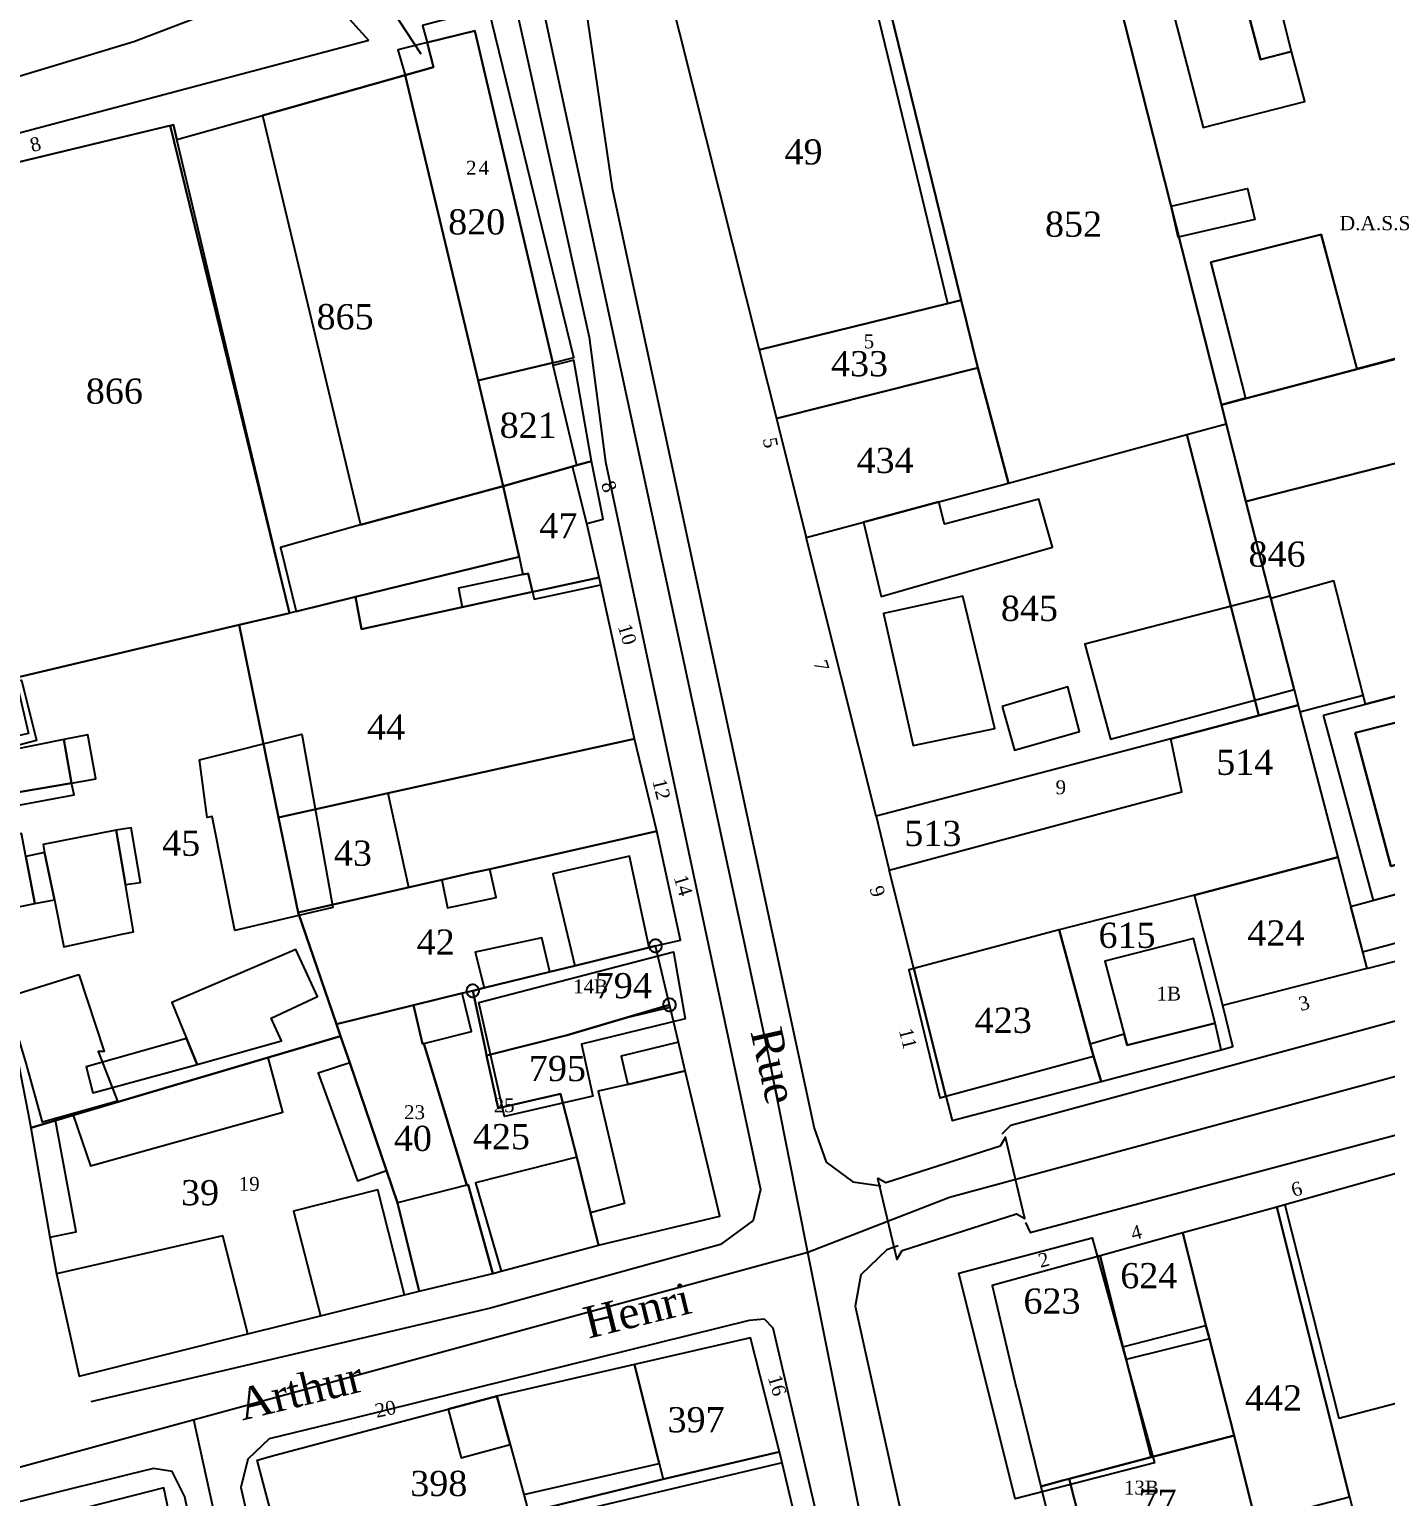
# Model space of a CAD drawing. Extents: x 351895 to 352714, y 545172 to 545744.
# Drawn here: x 352132.2 to 352239.9, y 545495.5 to 545612 of the extents above; entities that cross this region are included whole.
import ezdxf

# ---------------------------------------------------------------- set-up
doc = ezdxf.new("R2010")
doc.units = 0
doc.linetypes.add('CONTINU', pattern=[0])
doc.layers.get('0').update_dxf_attribs({"linetype": 'CONTINU'})
for name, color, linetype in [('1PARCELLE', 7, 'CONTINU'), ('1ZONCOMM', 7, 'CONTINU'), ('3BATIDUR', 7, 'CONTINU'), ('3BATILEGER', 7, 'CONTINU'), ('3BORNE', 7, 'CONTINU'), ('3ENSIMMO', 7, 'CONTINU'), ('3FLECHEPAR', 7, 'CONTINU'), ('3NUMVOIE', 7, 'CONTINU'), ('3PARCELLETEX', 7, 'CONTINU'), ('3PONT', 7, 'CONTINU'), ('3SENTIER', 7, 'CONTINU'), ('3TOPOLINE', 7, 'CONTINU'), ('3TROUBATI', 7, 'CONTINU'), ('3ZONCOMMTEX', 7, 'CONTINU')]:
    doc.layers.add(name, color=color, linetype=linetype)
doc.styles.get("Standard").update_dxf_attribs({"font": 'Times New Roman'})

# ---------------------------------------------------------------- blocks, each defined once
blk = doc.blocks.new('BORLIPRO')
blk.add_lwpolyline([(-0.07, 0.5), (-0.19, 0.47), (-0.31, 0.4), (-0.4, 0.31), (-0.47, 0.19), (-0.5, 0.07), (-0.5, -0.07), (-0.47, -0.19), (-0.4, -0.31), (-0.31, -0.4), (-0.19, -0.47), (-0.07, -0.5), (0.07, -0.5), (0.19, -0.47), (0.31, -0.4), (0.4, -0.31), (0.47, -0.19), (0.5, -0.07), (0.5, 0.07), (0.47, 0.19), (0.4, 0.31), (0.31, 0.4), (0.19, 0.47), (0.07, 0.5)], close=True)

msp = doc.modelspace()

# ---------------------------------------------------------------- linework, layer by layer
at = {"layer": '1PARCELLE'}
for points in [[(352216.02, 545624.88), (352226.85, 545582.16), (352227.23, 545580.66), (352228.8, 545574.5), (352230.72, 545566.99), (352230.77, 545566.8), (352232.62, 545559.57), (352232.94, 545558.31), (352233.08, 545557.78), (352236.08, 545546.26), (352238.39, 545537.4), (352276.22, 545547.11), (352272.51, 545561.81), (352271.29, 545566.66), (352269.05, 545575.54), (352268.89, 545576.17), (352268.12, 545579.22), (352266.46, 545585.82), (352264.86, 545592.18), (352262.45, 545601.73), (352257.44, 545621.31), (352253.96, 545634.93), (352216.02, 545624.88)], [(352198.87, 545620.32), (352206.19, 545590.49), (352207.52, 545585.1), (352209.95, 545575.96), (352224.09, 545579.81), (352227.23, 545580.66), (352226.85, 545582.16), (352216.02, 545624.88), (352198.87, 545620.32)], [(352190.15, 545586.53), (352205.12, 545590.23), (352206.19, 545590.49), (352198.87, 545620.32), (352197.9, 545620.06), (352182.74, 545616.02), (352190.15, 545586.53)], [(352163.79, 545610.95), (352167.57, 545611.88), (352173.75, 545585.52), (352175.43, 545585.92), (352168.64, 545613.68), (352163.42, 545612.3), (352163.79, 545610.95)], [(352162.03, 545608.35), (352167.82, 545584.1), (352173.73, 545585.51), (352173.75, 545585.52), (352167.57, 545611.88), (352163.79, 545610.95), (352164.29, 545608.98), (352162.03, 545608.35)], [(352162.03, 545608.35), (352164.29, 545608.98), (352163.79, 545610.95), (352161.46, 545610.37), (352162.03, 545608.35)], [(352143.38, 545604.36), (352143.64, 545604.42), (352143.91, 545603.25), (352150.72, 545605.15), (352162.03, 545608.35), (352167.82, 545584.1), (352169.82, 545575.71), (352171.08, 545570.1), (352158.09, 545566.92), (352153.38, 545565.77), (352152.84, 545565.64), (352143.38, 545604.36)], [(352121.97, 545599.19), (352143.38, 545604.36), (352152.84, 545565.64), (352148.86, 545564.69), (352131.1, 545560.49), (352121.97, 545599.19)], [(352190.15, 545586.53), (352191.51, 545581.09), (352207.52, 545585.1), (352206.19, 545590.49), (352205.12, 545590.23), (352190.15, 545586.53)], [(352167.82, 545584.1), (352169.82, 545575.71), (352175.33, 545577.28), (352175.66, 545577.37), (352176.84, 545577.71), (352175.43, 545585.71), (352173.8, 545585.3), (352173.75, 545585.52), (352173.73, 545585.51), (352167.82, 545584.1)], [(352207.52, 545585.1), (352191.51, 545581.09), (352193.88, 545571.63), (352198.42, 545572.85), (352204.4, 545574.47), (352209.95, 545575.96), (352207.52, 545585.1)], [(352224.09, 545579.81), (352227.23, 545580.66), (352228.8, 545574.5), (352230.72, 545566.99), (352230.77, 545566.8), (352232.62, 545559.57), (352232.94, 545558.31), (352229.81, 545557.49), (352224.09, 545579.81)], [(352193.88, 545571.63), (352198.42, 545572.85), (352204.4, 545574.47), (352209.95, 545575.96), (352224.09, 545579.81), (352229.81, 545557.49), (352222.84, 545555.66), (352218.1, 545554.41), (352207.94, 545551.74), (352199.43, 545549.51), (352193.88, 545571.63)], [(352169.82, 545575.71), (352171.08, 545570.1), (352158.09, 545566.92), (352158.58, 545564.37), (352166.55, 545566.1), (352172.15, 545567.32), (352172.17, 545567.32), (352177.43, 545568.47), (352177.45, 545568.47), (352176.46, 545572.76), (352177.76, 545573.09), (352176.84, 545577.71), (352175.66, 545577.37), (352175.33, 545577.28), (352169.82, 545575.71)], [(352148.86, 545564.69), (352151.97, 545549.41), (352160.67, 545551.34), (352180.24, 545555.66), (352177.57, 545567.89), (352177.45, 545568.47), (352177.43, 545568.47), (352172.17, 545567.32), (352172.15, 545567.32), (352166.55, 545566.1), (352158.58, 545564.37), (352158.09, 545566.92), (352153.38, 545565.77), (352152.84, 545565.64), (352148.86, 545564.69)], [(352131.1, 545560.49), (352132.13, 545556.06), (352127.14, 545554.99), (352127.78, 545549.84), (352127.2, 545549.69), (352127.73, 545547.34), (352128.97, 545541.83), (352129.17, 545540.95), (352129.93, 545537.02), (352130.91, 545532), (352132.09, 545525.89), (352132.31, 545524.77), (352134.28, 545525.35), (352135.66, 545525.76), (352151.16, 545530.34), (352156.91, 545532.04), (352156.59, 545532.99), (352153.54, 545541.86), (352151.97, 545549.41), (352148.86, 545564.69), (352131.1, 545560.49)], [(352236.08, 545546.26), (352224.72, 545543.24), (352213.97, 545540.48), (352202.43, 545537.42), (352200.47, 545545.23), (352208.83, 545547.47), (352219.02, 545550.19), (352223.71, 545551.45), (352222.84, 545555.66), (352229.81, 545557.49), (352232.94, 545558.31), (352233.08, 545557.78), (352236.08, 545546.26)], [(352151.97, 545549.41), (352153.54, 545541.86), (352164.95, 545544.45), (352167.23, 545544.97), (352168.75, 545545.31), (352182.01, 545548.32), (352180.24, 545555.66), (352160.67, 545551.34), (352151.97, 545549.41)], [(352222.84, 545555.66), (352218.1, 545554.41), (352207.94, 545551.74), (352199.43, 545549.51), (352200.47, 545545.23), (352208.83, 545547.47), (352219.02, 545550.19), (352223.71, 545551.45), (352222.84, 545555.66)], [(352153.54, 545541.86), (352156.59, 545532.99), (352162.69, 545534.49), (352166.57, 545535.44), (352167.4, 545535.64), (352168.32, 545535.87), (352173.51, 545537.14), (352175.5, 545537.63), (352181.42, 545539.09), (352181.91, 545539.21), (352183.91, 545539.67), (352182.01, 545548.32), (352168.75, 545545.31), (352167.23, 545544.97), (352164.95, 545544.45), (352153.54, 545541.86)], [(352238.39, 545537.4), (352226.96, 545534.47), (352224.72, 545543.24), (352236.08, 545546.26), (352238.39, 545537.4)], [(352224.72, 545543.24), (352213.97, 545540.48), (352216.43, 545531.4), (352216.69, 545530.44), (352217.31, 545528.43), (352226.83, 545530.96), (352227.75, 545531.21), (352226.96, 545534.47), (352224.72, 545543.24)], [(352213.97, 545540.48), (352202.43, 545537.42), (352204.97, 545527.28), (352205.46, 545525.33), (352217.31, 545528.43), (352216.69, 545530.44), (352216.43, 545531.4), (352213.97, 545540.48)], [(352181.91, 545539.21), (352181.42, 545539.09), (352175.5, 545537.63), (352173.51, 545537.14), (352168.32, 545535.87), (352167.4, 545535.64), (352168.43, 545530.85), (352168.5, 545530.51), (352174.89, 545532.11), (352179.63, 545533.52), (352183.02, 545534.53), (352181.91, 545539.21)], [(352167.4, 545535.64), (352166.57, 545535.44), (352162.69, 545534.49), (352163.41, 545531.43), (352163.51, 545531.46), (352166.94, 545520.2), (352167.04, 545520.23), (352168.99, 545513.19), (352169.67, 545513.37), (352177.39, 545515.44), (352176.75, 545518.01), (352175.66, 545522.43), (352174.38, 545527.47), (352169.41, 545526.31), (352168.5, 545530.51), (352168.43, 545530.85), (352167.4, 545535.64)], [(352156.59, 545532.99), (352156.91, 545532.04), (352157.64, 545529.91), (352160.55, 545521.36), (352161.42, 545518.79), (352163.15, 545511.8), (352168.99, 545513.19), (352167.04, 545520.23), (352166.94, 545520.2), (352163.51, 545531.46), (352163.41, 545531.43), (352162.69, 545534.49), (352156.59, 545532.99)], [(352168.5, 545530.51), (352169.41, 545526.31), (352174.38, 545527.47), (352175.66, 545522.43), (352176.75, 545518.01), (352177.39, 545515.44), (352187.02, 545517.74), (352184.27, 545529.28), (352183.73, 545531.57), (352183.07, 545534.34), (352183.02, 545534.53), (352179.63, 545533.52), (352174.89, 545532.11), (352168.5, 545530.51)], [(352156.91, 545532.04), (352151.16, 545530.34), (352135.66, 545525.76), (352134.28, 545525.35), (352132.31, 545524.77), (352133.83, 545516.07), (352134.34, 545513.16), (352136.14, 545505.05), (352149.53, 545508.39), (352155.3, 545509.84), (352161.99, 545511.51), (352163.15, 545511.8), (352161.42, 545518.79), (352160.55, 545521.36), (352157.64, 545529.91), (352156.91, 545532.04)], [(352231.26, 545518.46), (352237.01, 545495.45), (352242.45, 545473.86), (352252.02, 545476.6), (352246.4, 545500.67), (352245.94, 545502.62), (352245.58, 545504.16), (352241.56, 545521.36), (352231.89, 545518.64), (352231.26, 545518.46)], [(352223.78, 545516.43), (352225.62, 545509.06), (352225.89, 545507.99), (352227.86, 545500.33), (352229.55, 545493.53), (352237.01, 545495.45), (352231.26, 545518.46), (352223.78, 545516.43)], [(352217.23, 545514.6), (352219.03, 545507.36), (352219.29, 545506.35), (352221.28, 545498.6), (352227.86, 545500.33), (352225.89, 545507.99), (352225.62, 545509.06), (352223.78, 545516.43), (352217.23, 545514.6)], [(352217.23, 545514.6), (352208.64, 545512.24), (352210.56, 545504.15), (352210.57, 545504.11), (352212.5, 545496.28), (352214.22, 545496.74), (352214.75, 545496.88), (352221.28, 545498.6), (352219.29, 545506.35), (352219.03, 545507.36), (352217.23, 545514.6)], [(352171.83, 545494.24), (352182.51, 545496.86), (352191.77, 545499.02), (352189.45, 545508.09), (352180.24, 545505.97), (352169.32, 545503.46), (352170.37, 545499.6), (352171.45, 545495.64), (352171.83, 545494.24)], [(352171.83, 545494.24), (352153.37, 545486.72), (352153.03, 545487.98), (352152.17, 545491.27), (352150.29, 545498.38), (352151.69, 545498.76), (352158.36, 545500.53), (352165.46, 545502.43), (352169.32, 545503.46), (352170.37, 545499.6), (352171.45, 545495.64), (352171.83, 545494.24)], [(352221.28, 545498.6), (352214.75, 545496.88), (352214.22, 545496.74), (352212.5, 545496.28), (352214.14, 545489.63), (352216.46, 545490.22), (352229.55, 545493.53), (352227.86, 545500.33), (352221.28, 545498.6)], [(352171.83, 545494.24), (352173.28, 545488.46), (352174.69, 545482.83), (352180.27, 545484.21), (352182.55, 545484.78), (352194.44, 545487.73), (352194.22, 545488.65), (352191.98, 545498.15), (352191.77, 545499.02), (352182.51, 545496.86), (352171.83, 545494.24)], [(352134.25, 545492.94), (352135.87, 545486.95), (352136.3, 545485.45), (352137.31, 545485.77), (352138.99, 545480.78), (352139.26, 545479.71), (352141.48, 545471.03), (352147.98, 545472.64), (352147.74, 545473.72), (352144.91, 545486.52), (352144.62, 545487.84), (352143.23, 545494.41), (352142.86, 545496.17), (352136.75, 545494.61), (352134.02, 545493.81), (352134.25, 545492.94)]]:
    msp.add_lwpolyline(points, close=True, dxfattribs=at)
at = {"layer": '1ZONCOMM'}
for points in [[(352563.19, 545731.13), (352524.6, 545720.03), (352450.15, 545701.45), (352420.3, 545692.61), (352347.69, 545671.52), (352279.35, 545654.05), (352231.96, 545640.2), (352180.87, 545626.41), (352140.48, 545611), (352090.43, 545595.89), (352039.19, 545585.06), (352005.88, 545577.83), (351993.95, 545575.51)], [(352277.59, 545178), (352271.47, 545200.33), (352266.76, 545216.98), (352250.94, 545278.65), (352237.38, 545330.92), (352220.22, 545398.08), (352203.94, 545465.25), (352194.02, 545514.85), (352190.88, 545530.58), (352172.77, 545614.71), (352166.71, 545637.04)], [(352589.69, 545621.81), (352532.29, 545605.7), (352356.71, 545560.28), (352205.25, 545519.23), (352194.02, 545514.85)], [(352194.02, 545514.85), (352124.19, 545495.82), (352027.76, 545471.53)], [(352207.77, 545241.43), (352192.63, 545299.74), (352170.76, 545385.43), (352145.26, 545501.56)]]:
    msp.add_lwpolyline(points, dxfattribs=at)
at = {"layer": '3BATIDUR'}
for points in [[(352230.33, 545618.58), (352229.41, 545622.38), (352221.22, 545620.27), (352225.39, 545604.2), (352233.47, 545606.27), (352232.41, 545610.24), (352229.94, 545609.6), (352227.76, 545617.92), (352230.33, 545618.58)], [(352197.9, 545620.06), (352182.74, 545616.02), (352190.15, 545586.53), (352205.12, 545590.23), (352201.72, 545604.32), (352197.9, 545620.06)], [(352162.03, 545608.35), (352167.82, 545584.1), (352173.73, 545585.51), (352173.75, 545585.52), (352167.57, 545611.88), (352163.79, 545610.95), (352164.29, 545608.98), (352162.03, 545608.35)], [(352162.03, 545608.35), (352164.29, 545608.98), (352163.79, 545610.95), (352161.46, 545610.37), (352162.03, 545608.35)], [(352150.72, 545605.15), (352158.48, 545572.65), (352169.82, 545575.71), (352167.82, 545584.1), (352162.03, 545608.35), (352150.72, 545605.15)], [(352226.85, 545582.16), (352227.23, 545580.66), (352228.8, 545574.5), (352256.51, 545581.56), (352257.82, 545576.68), (352259.85, 545577.18), (352268.12, 545579.22), (352266.46, 545585.82), (352264.86, 545592.18), (352262.61, 545591.65), (352258.7, 545607.12), (352249.79, 545604.83), (352253.95, 545589.38), (352237.62, 545585.03), (352234.78, 545595.71), (352226, 545593.51), (352228.77, 545582.7), (352226.85, 545582.16)], [(352131.1, 545560.49), (352148.86, 545564.69), (352152.84, 545565.64), (352143.91, 545603.25), (352143.64, 545604.42), (352121.97, 545599.19), (352131.1, 545560.49)], [(352222.86, 545597.95), (352228.93, 545599.34), (352229.49, 545596.88), (352223.42, 545595.49), (352222.86, 545597.95)], [(352226.85, 545582.16), (352264.86, 545592.18), (352268.12, 545579.22), (352257.82, 545576.68), (352256.51, 545581.56), (352228.8, 545574.5), (352226.85, 545582.16)], [(352169.82, 545575.71), (352175.33, 545577.28), (352175.66, 545577.37), (352173.8, 545585.3), (352173.75, 545585.52), (352173.73, 545585.51), (352167.82, 545584.1), (352169.82, 545575.71)], [(352171.08, 545570.1), (352171.39, 545568.7), (352171.8, 545568.78), (352172.15, 545567.32), (352172.17, 545567.32), (352177.43, 545568.47), (352177.45, 545568.47), (352176.46, 545572.76), (352175.33, 545577.28), (352169.82, 545575.71), (352171.08, 545570.1)], [(352198.42, 545572.85), (352199.82, 545566.96), (352213.43, 545570.86), (352212.35, 545574.67), (352204.86, 545572.69), (352204.4, 545574.47), (352198.42, 545572.85)], [(352177.57, 545567.89), (352177.45, 545568.47), (352177.43, 545568.47), (352172.17, 545567.32), (352172.15, 545567.32), (352172.29, 545566.75), (352177.57, 545567.89)], [(352232.62, 545559.57), (352232.94, 545558.31), (352233.08, 545557.78), (352238.1, 545559.12), (352235.78, 545568.19), (352230.77, 545566.8), (352232.62, 545559.57)], [(352206.32, 545566.97), (352200.01, 545565.61), (352202.38, 545555.12), (352208.85, 545556.47), (352206.32, 545566.97)], [(352230.72, 545566.99), (352216.01, 545563.16), (352218.04, 545555.63), (352232.62, 545559.57), (352230.77, 545566.8), (352230.72, 545566.99)], [(352126.07, 545552.01), (352119.06, 545550.45), (352117.55, 545557.14), (352125.05, 545558.91), (352131.57, 545560.32), (352132.76, 545555.52), (352127.96, 545554.28), (352128.82, 545548.83), (352127.26, 545548.13), (352126.07, 545552.01)], [(352209.43, 545558.22), (352210.42, 545554.75), (352215.57, 545556.23), (352214.66, 545559.77), (352209.43, 545558.22)], [(352237.48, 545556.12), (352240.29, 545545.53), (352250.76, 545548.37), (352247.95, 545558.76), (352237.48, 545556.12)], [(352145.7, 545553.98), (352153.83, 545556.03), (352156.28, 545542.26), (352148.5, 545540.43), (352146.71, 545549.47), (352146.32, 545549.39), (352145.7, 545553.98)], [(352160.67, 545551.34), (352162.31, 545543.88), (352167.23, 545544.97), (352168.75, 545545.31), (352182.01, 545548.32), (352180.24, 545555.66), (352160.67, 545551.34)], [(352237.11, 545542.31), (352238.04, 545538.73), (352243.48, 545540.2), (352242.51, 545543.77), (352237.11, 545542.31)], [(352202.43, 545537.42), (352204.97, 545527.28), (352216.69, 545530.44), (352216.43, 545531.4), (352213.97, 545540.48), (352202.43, 545537.42)], [(352219.13, 545532.2), (352219.36, 545531.33), (352226.34, 545533.07), (352224.62, 545539.8), (352217.6, 545538), (352219.13, 545532.2)], [(352167.89, 545534.71), (352183.34, 545538.73), (352184.27, 545533.42), (352176.04, 545531.39), (352176.94, 545527.26), (352169.91, 545525.66), (352167.89, 545534.71)], [(352136.13, 545536.93), (352138.14, 545530.81), (352137.66, 545530.81), (352139.19, 545526.88), (352133.25, 545525.22), (352131.94, 545529.9), (352130.37, 545535.14), (352136.13, 545536.93)], [(352202.43, 545537.42), (352202.03, 545537.31), (352204.48, 545527.15), (352204.97, 545527.28), (352202.43, 545537.42)], [(352151.16, 545530.34), (352135.67, 545525.76), (352137.05, 545521.75), (352152.31, 545526.01), (352151.16, 545530.34)], [(352177.39, 545515.44), (352187.02, 545517.74), (352184.27, 545529.28), (352179.71, 545528.21), (352177.37, 545527.67), (352179.44, 545518.75), (352176.75, 545518.01), (352177.39, 545515.44)], [(352169.67, 545513.37), (352177.39, 545515.44), (352176.75, 545518.01), (352175.66, 545522.43), (352167.62, 545520.38), (352169.67, 545513.37)], [(352231.89, 545518.64), (352236.18, 545501.69), (352245.58, 545504.16), (352241.56, 545521.36), (352231.89, 545518.64)], [(352161.99, 545511.51), (352159.87, 545519.84), (352153.18, 545518.13), (352155.3, 545509.84), (352161.99, 545511.51)], [(352166.94, 545520.2), (352161.42, 545518.79), (352163.15, 545511.8), (352168.99, 545513.19), (352167.04, 545520.23), (352166.94, 545520.2)], [(352134.34, 545513.16), (352136.14, 545505.05), (352149.53, 545508.39), (352147.55, 545516.17), (352134.34, 545513.16)], [(352206.01, 545513.21), (352216.58, 545516.01), (352221.53, 545498.16), (352210.46, 545495.3), (352206.01, 545513.21)], [(352217.23, 545514.6), (352219.03, 545507.36), (352225.62, 545509.05), (352223.78, 545516.43), (352217.23, 545514.6)], [(352180.24, 545505.97), (352182.2, 545498.11), (352182.51, 545496.86), (352191.77, 545499.02), (352189.45, 545508.09), (352180.24, 545505.97)], [(352170.37, 545499.6), (352171.45, 545495.64), (352182.2, 545498.11), (352180.24, 545505.97), (352169.32, 545503.46), (352170.37, 545499.6)], [(352165.46, 545502.43), (352166.49, 545498.56), (352170.37, 545499.6), (352169.32, 545503.46), (352165.46, 545502.43)], [(352191.98, 545498.15), (352172.53, 545493.54), (352173.37, 545490.24), (352185.2, 545492.8), (352186.57, 545486.85), (352194.22, 545488.65), (352191.98, 545498.15)]]:
    msp.add_lwpolyline(points, close=True, dxfattribs=at)
at = {"layer": '3BATILEGER'}
for points in [[(352230.33, 545618.58), (352227.76, 545617.92), (352229.94, 545609.6), (352232.41, 545610.24), (352230.33, 545618.58)], [(352228.78, 545582.67), (352226, 545593.51), (352234.78, 545595.71), (352237.6, 545585), (352228.78, 545582.67)], [(352254.12, 545541.44), (352252.74, 545546.55), (352253.45, 545546.74), (352249.51, 545561.33), (352238.29, 545558.41), (352235.78, 545568.19), (352230.77, 545566.8), (352228.8, 545574.5), (352256.51, 545581.56), (352257.82, 545576.68), (352259.85, 545577.18), (352261.19, 545572.01), (352254.6, 545570.32), (352261.5, 545543.33), (352254.12, 545541.44)], [(352153.38, 545565.77), (352158.09, 545566.92), (352171.08, 545570.1), (352169.82, 545575.71), (352158.48, 545572.65), (352152.14, 545570.83), (352153.38, 545565.77)], [(352166.55, 545566.1), (352172.15, 545567.32), (352171.8, 545568.78), (352171.39, 545568.7), (352166.26, 545567.62), (352166.55, 545566.1)], [(352234.95, 545557.54), (352249.51, 545561.33), (352253.45, 545546.74), (352238.92, 545542.8), (352234.95, 545557.54)], [(352128.99, 545551.02), (352135.55, 545552.13), (352134.93, 545555.59), (352128.36, 545554.27), (352128.99, 545551.02)], [(352135.55, 545552.13), (352137.48, 545552.47), (352136.84, 545555.97), (352134.93, 545555.59), (352135.55, 545552.13)], [(352128.99, 545551.02), (352129.19, 545549.99), (352135.74, 545551.2), (352135.55, 545552.13), (352128.99, 545551.02)], [(352139.08, 545548.39), (352139.82, 545544.09), (352141.02, 545544.24), (352140.27, 545548.59), (352139.08, 545548.39)], [(352127.73, 545547.34), (352128.97, 545541.83), (352132.63, 545542.56), (352131.92, 545546.3), (352131.57, 545548.12), (352127.73, 545547.34)], [(352133.41, 545546.63), (352134.18, 545542.86), (352134.94, 545539.12), (352139.54, 545540.13), (352140.47, 545540.33), (352139.82, 545544.09), (352139.08, 545548.39), (352133.28, 545547.27), (352133.41, 545546.63)], [(352131.92, 545546.3), (352132.63, 545542.56), (352134.18, 545542.86), (352133.41, 545546.63), (352131.92, 545546.3)], [(352181.42, 545539.09), (352179.84, 545546.32), (352173.75, 545544.92), (352175.5, 545537.63), (352181.42, 545539.09)], [(352164.95, 545544.45), (352165.41, 545542.22), (352169.27, 545543.05), (352168.75, 545545.31), (352167.23, 545544.97), (352164.95, 545544.45)], [(352168.32, 545535.87), (352173.51, 545537.14), (352172.88, 545539.84), (352167.6, 545538.7), (352168.32, 545535.87)], [(352145.52, 545529.8), (352152.21, 545531.67), (352151.39, 545533.47), (352155.08, 545535.19), (352153.36, 545538.93), (352143.5, 545534.7), (352144.67, 545531.85), (352145.52, 545529.8)], [(352162.69, 545534.49), (352163.41, 545531.43), (352163.51, 545531.46), (352167.29, 545532.42), (352166.57, 545535.44), (352162.69, 545534.49)], [(352183.02, 545534.53), (352179.63, 545533.52), (352183.07, 545534.34), (352183.02, 545534.53)], [(352217.31, 545528.43), (352226.83, 545530.96), (352226.34, 545533.07), (352219.36, 545531.33), (352219.13, 545532.2), (352216.43, 545531.4), (352216.69, 545530.44), (352217.31, 545528.43)], [(352145.52, 545529.8), (352144.67, 545531.85), (352136.7, 545529.61), (352137.23, 545527.53), (352145.52, 545529.8)], [(352183.73, 545531.57), (352179.19, 545530.46), (352179.71, 545528.21), (352184.27, 545529.28), (352183.73, 545531.57)], [(352157.64, 545529.91), (352155.13, 545529.11), (352158.24, 545520.56), (352160.55, 545521.36), (352157.64, 545529.91)], [(352132.31, 545524.77), (352133.83, 545516.07), (352135.91, 545516.5), (352134.28, 545525.35), (352132.31, 545524.77)], [(352219.29, 545506.35), (352221.28, 545498.6), (352227.86, 545500.33), (352225.89, 545507.99), (352219.29, 545506.35)], [(352221.28, 545498.6), (352214.75, 545496.88), (352216.46, 545490.22), (352229.55, 545493.53), (352227.86, 545500.33), (352221.28, 545498.6)], [(352136.75, 545494.61), (352137.24, 545492.83), (352143.23, 545494.41), (352142.86, 545496.17), (352136.75, 545494.61)], [(352212.5, 545496.28), (352214.14, 545489.63), (352216.46, 545490.22), (352214.75, 545496.88), (352214.22, 545496.74), (352212.5, 545496.28)]]:
    msp.add_lwpolyline(points, close=True, dxfattribs=at)
at = {"layer": '3FLECHEPAR'}
msp.add_lwpolyline([(352163.31, 545610.02), (352159.91, 545615.2), (352155.94, 545615.2)], dxfattribs=at)
at = {"layer": '3PONT'}
msp.add_lwpolyline([(352199.54, 545520.77), (352201.08, 545514.31), (352201.49, 545515.03), (352210.57, 545517.94), (352211.24, 545517.56), (352209.7, 545524.02), (352209.29, 545523.3), (352200.21, 545520.39), (352199.54, 545520.77)], close=True, dxfattribs=at)
at = {"layer": '3SENTIER'}
for points in [[(352315.2, 545553.49), (352308.86, 545577.59), (352291.26, 545647.34), (352290.1, 545650.04), (352287.86, 545651.53), (352285.09, 545651.69), (352280.04, 545650.44), (352277.6, 545644.65), (352196.39, 545623.25), (352197.41, 545628.52), (352179.09, 545623.08), (352177.46, 545621.99), (352176.07, 545619.98), (352175.79, 545617.64), (352178.46, 545599.37), (352194.51, 545524.73), (352195.46, 545522.03), (352197.57, 545520.46), (352199.81, 545520.16)], [(352170.77, 545614.01), (352176.64, 545587.54), (352177.94, 545577.65), (352190.24, 545519.86), (352189.68, 545517.4), (352187.08, 545515.49), (352168.81, 545510.43), (352137.07, 545502.99)], [(352159.15, 545611.11), (352121.89, 545601.24)], [(352209.44, 545524.28), (352210.14, 545524.98), (352315.2, 545553.49)], [(352201.19, 545515.4), (352200.29, 545515.06), (352198.22, 545513.08), (352197.78, 545510.59), (352217.35, 545422.21), (352218.06, 545418.25), (352219.21, 545415.97), (352220.81, 545414.77), (352223.1, 545414.07), (352225.04, 545414.36), (352249.61, 545420.83), (352244.06, 545424.37), (352297.51, 545438.78), (352303.07, 545435.45), (352338.72, 545445.02)], [(352157.12, 545460.41), (352170.47, 545403.91), (352171.17, 545401.61), (352172.3, 545401.02), (352173.97, 545401.34), (352208.91, 545410.63), (352212.78, 545411.83), (352213.21, 545412.77), (352212.94, 545414.25), (352195.49, 545490.73), (352191.25, 545508.86), (352190.56, 545509.56), (352189.35, 545509.46), (352158.09, 545501.73), (352151.24, 545500.07), (352149.54, 545498.45), (352148.98, 545496.19), (352157.12, 545460.41)], [(352111.28, 545490.06), (352108.68, 545489.34), (352105.47, 545488.15), (352104.05, 545486.65), (352104.26, 545484.23), (352109.94, 545450.61), (352110.74, 545448.28), (352112.52, 545447.4), (352114.82, 545447.68), (352146.7, 545453.76), (352150.78, 545454.75), (352151.88, 545455.71), (352151.97, 545457.18), (352149.71, 545471.22), (352146.48, 545486.04), (352144.53, 545495.46), (352143.54, 545497.48), (352142.04, 545497.71), (352140, 545497.19), (352111.28, 545490.06)]]:
    msp.add_lwpolyline(points, dxfattribs=at)
at = {"layer": '3TOPOLINE'}
for points in [[(352159.15, 545611.11), (352156.9, 545613.6)], [(352211.29, 545517.25), (352211.65, 545516.44), (352315.63, 545544.2)]]:
    msp.add_lwpolyline(points, dxfattribs=at)
at = {"layer": '3TROUBATI'}
msp.add_lwpolyline([(352237.48, 545556.12), (352247.95, 545558.76), (352250.76, 545548.37), (352240.29, 545545.53), (352237.48, 545556.12)], close=True, dxfattribs=at)

# ---------------------------------------------------------------- block references
at = {"layer": '3BORNE'}
for p in [(352181.91, 545539.21), (352167.4, 545535.64), (352183.02, 545534.53)]:
    msp.add_blockref('BORLIPRO', p, dxfattribs=at)

# ---------------------------------------------------------------- texts
at = {"layer": '3ENSIMMO'}
msp.add_text('D.A.S.S', height=1.125, dxfattribs=at).set_placement((352236.24, 545596.04))
at = {"layer": '3NUMVOIE'}
for s, rotation, p in [('8', 14.7, (352132.41, 545602.23)), ('5', 280.2, (352190.43, 545579.48)), ('8', 291.3, (352177.56, 545575.87)), ('10', 286.7, (352178.91, 545564.59)), ('7', 287.9, (352194.44, 545561.69)), ('12', 283.5, (352181.66, 545552.33)), ('14', 287.1, (352183.35, 545544.65)), ('9', 288.3, (352198.89, 545543.76)), ('3', 14.7, (352233.15, 545534.03)), ('11', 284.3, (352201.23, 545532.52)), ('6', 14.7, (352232.56, 545519.27)), ('4', 14.7, (352219.82, 545515.82)), ('2', 14.7, (352212.48, 545513.64)), ('16', 286.5, (352190.82, 545504.95)), ('20', 11.8, (352159.77, 545501.73))]:
    msp.add_text(s, height=1.1, rotation=rotation, dxfattribs=at).set_placement(p)
for s, p in [('2', (352166.87, 545600.45)), ('4', (352167.87, 545600.45)), ('5', (352198.44, 545586.66)), ('9', (352213.68, 545551.25)), ('14B', (352175.37, 545535.44)), ('1B', (352221.7, 545534.87)), ('23', (352161.95, 545525.45)), ('25', (352169.06, 545526)), ('19', (352148.82, 545519.76)), ('13B', (352219.11, 545495.64))]:
    msp.add_text(s, height=1.1, dxfattribs=at).set_placement(p)
at = {"layer": '3PARCELLETEX'}
for s, p in [('49', (352192.16, 545601.26)), ('820', (352165.45, 545595.7)), ('852', (352212.84, 545595.52)), ('865', (352155, 545588.17)), ('433', (352195.85, 545584.44)), ('866', (352136.68, 545582.26)), ('821', (352169.54, 545579.55)), ('434', (352197.88, 545576.76)), ('47', (352172.69, 545571.56)), ('846', (352229, 545569.32)), ('845', (352209.34, 545565.01)), ('44', (352159.01, 545555.58)), ('514', (352226.44, 545552.79)), ('513', (352201.67, 545547.14)), ('45', (352142.74, 545546.36)), ('43', (352156.38, 545545.57)), ('42', (352162.95, 545538.51)), ('615', (352217.09, 545539.05)), ('424', (352228.91, 545539.23)), ('794', (352177.09, 545535.05)), ('423', (352207.26, 545532.3)), ('795', (352171.86, 545528.47)), ('40', (352161.14, 545522.92)), ('425', (352167.41, 545523.06)), ('39', (352144.24, 545518.61)), ('624', (352218.82, 545512.02)), ('623', (352211.13, 545510)), ('442', (352228.72, 545502.31)), ('397', (352182.87, 545500.58)), ('398', (352162.44, 545495.52)), ('77', (352220.27, 545494.03))]:
    msp.add_text(s, height=2, dxfattribs=at).set_placement(p)
at = {"layer": '3ZONCOMMTEX'}
for s, rotation, p in [('Rue', 282.6, (352189.44, 545532.4)), ('Henri', 13.9, (352176.59, 545508.01)), ('Arthur', 13.6, (352149.1, 545501.51))]:
    msp.add_text(s, height=2.5, rotation=rotation, dxfattribs=at).set_placement(p)

doc.saveas('drawing.dxf')
